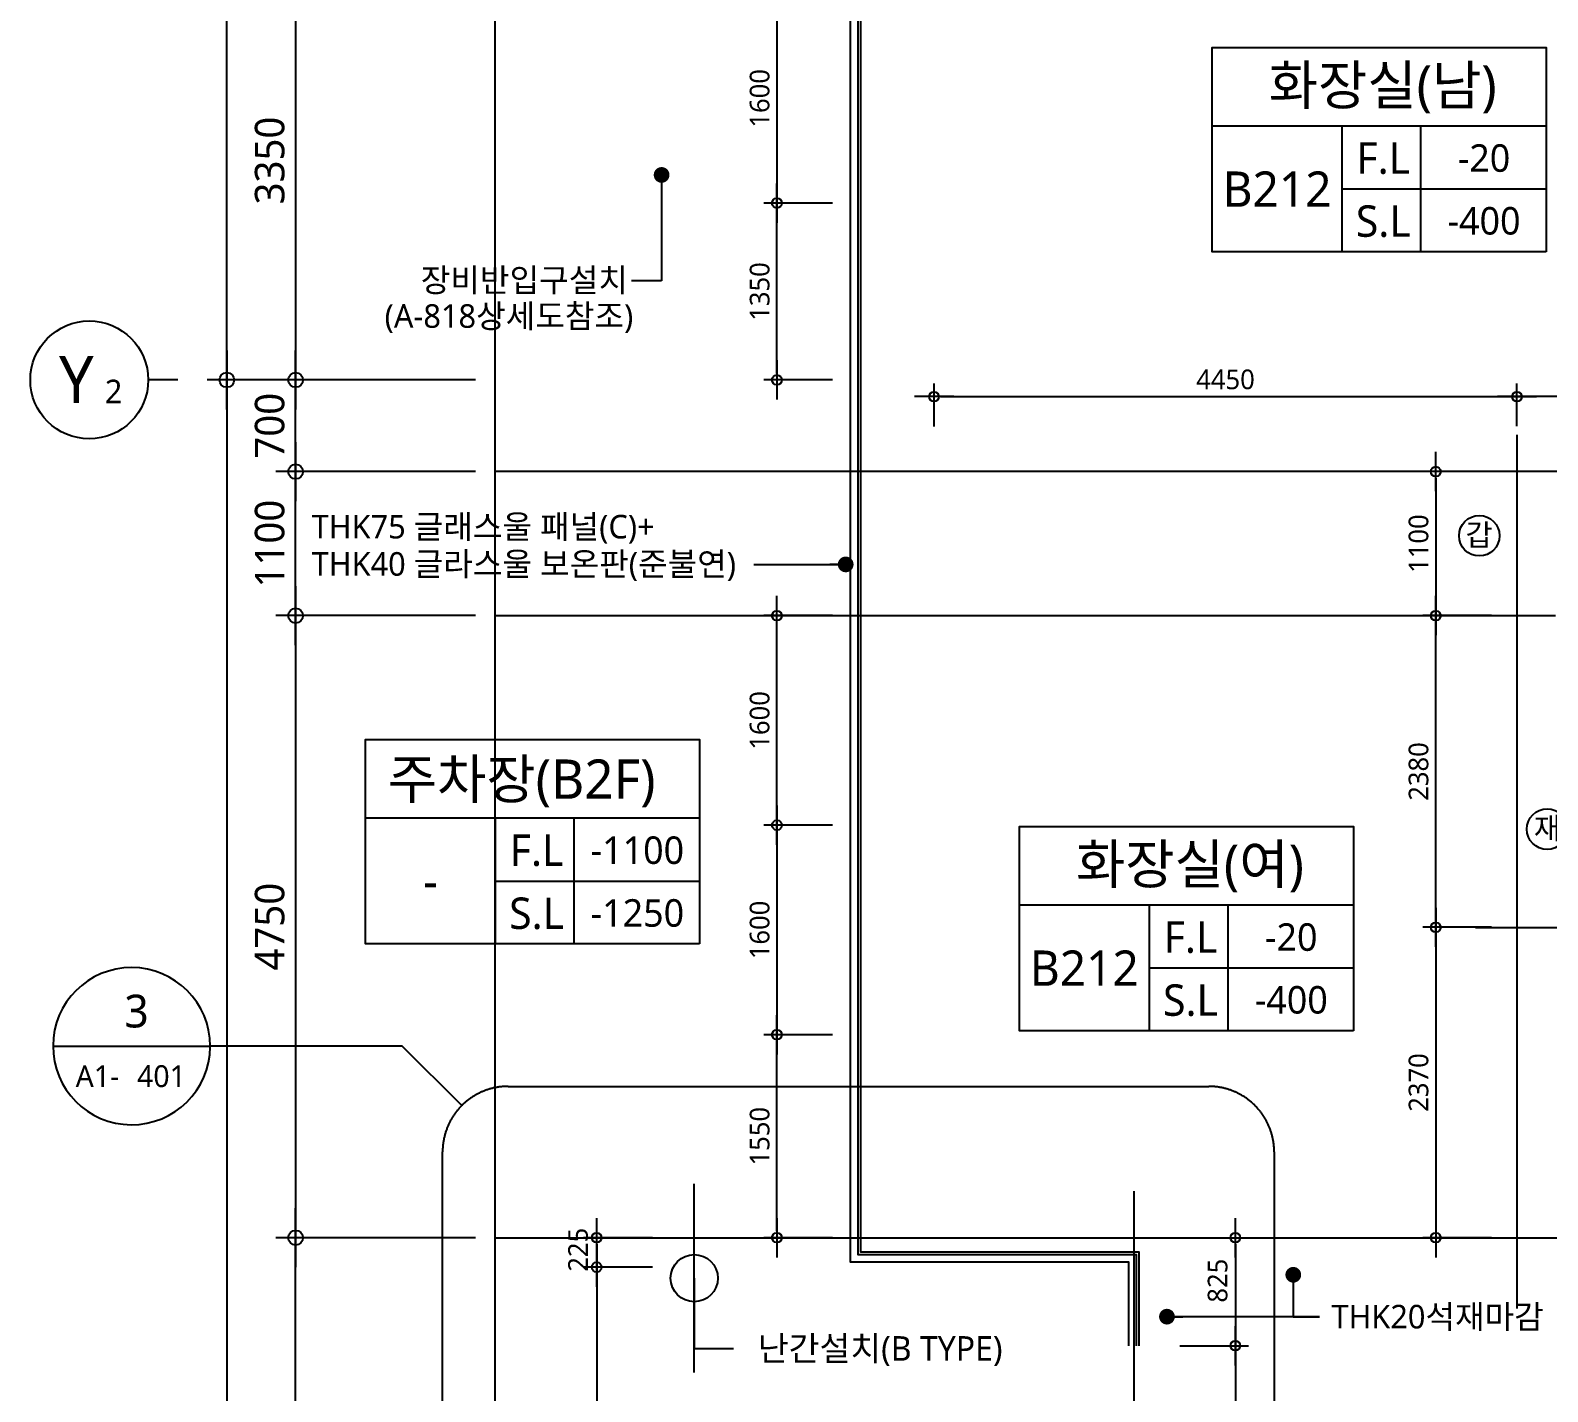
# Model space of a CAD drawing. Header units: millimetres. Extents: x 81033 to 452328, y -17390 to 42241.
# Drawn here: x 108555 to 120138, y 14849 to 25244 of the extents above; entities that cross this region are included whole.
import ezdxf
from ezdxf.enums import TextEntityAlignment as Align

# ---------------------------------------------------------------- set-up
doc = ezdxf.new("R2010")
doc.units = ezdxf.units.MM
doc.header["$LTSCALE"] = 100
doc.header["$MEASUREMENT"] = 0
doc.header["$PDSIZE"] = -10
doc.linetypes.add('CEN', pattern=[62, 60, -1, 0, -1])
doc.linetypes.add('CENTER2', pattern=[1.125, 0.75, -0.125, 0.125, -0.125])
doc.layers.get('0').update_dxf_attribs({"linetype": 'CONTINUOUS'})
doc.layers.get('Defpoints').update_dxf_attribs({"color": 171, "linetype": 'CONTINUOUS'})
for name, color, linetype in [('CEN(ST)', 1, 'CEN'), ('CG-BEAM', 3, 'CONTINUOUS'), ('INS', 251, 'BATTING'), ('NDIM', 7, 'CONTINUOUS'), ('SYM', 7, 'CONTINUOUS'), ('SYM(AXIS)', 7, 'CONTINUOUS'), ('TEXT', 3, 'CONTINUOUS'), ('TEXT(AXIS)', 2, 'CONTINUOUS'), ('TEXT(MIN)', 7, 'CONTINUOUS'), ('TEXT(NOTE小)', 1, 'CONTINUOUS'), ('TEXT(노트)', 7, 'CONTINUOUS'), ('TEXT(실명)', 3, 'CONTINUOUS'), ('TEXT-기입', 6, 'CONTINUOUS'), ('TITLE', 7, 'CONTINUOUS')]:
    doc.layers.add(name, color=color, linetype=linetype)
doc.styles.add('CGS', font='cgse', dxfattribs={"bigfont": 'cgs'})
doc.styles.add('나눔바른고딕', font='NanumBarunGothic.ttf')
doc.linetypes.add('BATTING', pattern='A,0.0001,-0.1,[134,ltypeshp.shx,S=0.1,R=0,X=-0.1,Y=0],-0.2,[134,ltypeshp.shx,S=0.1,R=180,X=0.1,Y=0],-0.1', length=0.4001)
doc.dimstyles.new('NDIM 1200', dxfattribs={"dimscale": 75, "dimtxt": 3, "dimasz": 1, "dimexe": 2, "dimexo": 2, "dimgap": 1, "dimtad": 1, "dimdec": 0, "dimdsep": 46, "dimtxsty": 'CGS', "dimblk": 'DOT0', "dimcen": 1, "dimdle": 8, "dimclrd": 256, "dimclre": 256, "dimclrt": 256, "dimadec": 0, "dimazin": 0, "dimtfac": 1, "dimtdec": 0, "dimtix": 1, "dimtmove": 2, "dimatfit": 3, "dimldrblk": 'DOT0', "dimfxl": 1, "dimtolj": 1, "dimtzin": 0, "dimlwd": -1, "dimlwe": -1, "dimarcsym": 0})

# ---------------------------------------------------------------- blocks, each defined once
blk = doc.blocks.new('A$C2F20087E')
at = {"layer": 'SYM(AXIS)'}
blk.add_line((600, 0), (600, 300), dxfattribs=at)
blk.add_circle((600, 900), 600, dxfattribs=at)
blk = doc.blocks.new('DOT0')
blk.add_line((-3, 0), (3, 0))
at = {"color": 6}
blk.add_circle((0, 0), 0.75, dxfattribs=at)
blk = doc.blocks.new('*D49')
at = {"layer": 'Defpoints', "color": 0, "ltscale": 0.4, "transparency": 16777216}
for p in [(112104, 20775), (110580, 16025), (112104, 16025)]:
    blk.add_point(p, dxfattribs=at)
at = {"layer": 'NDIM', "ltscale": 0.4, "transparency": 16777216}
for p, q in [((111954, 20775), (110430, 20775)), ((110580, 20700), (110580, 16100)), ((111954, 16025), (110430, 16025))]:
    blk.add_line(p, q, dxfattribs=at)
at = {"layer": 'NDIM', "ltscale": 0.4, "transparency": 16777216, "xscale": 75, "yscale": 75, "zscale": 75}
for p, rotation in [((110580, 20775), 90), ((110580, 16025), 270)]:
    blk.add_blockref('DOT0', p, dxfattribs=dict(at, rotation=rotation))
at = {"layer": 'NDIM', "ltscale": 0.4, "transparency": 16777216, "insert": (110383, 18400), "char_height": 225, "attachment_point": 5, "rotation": 90, "style": '나눔바른고딕'}
blk.add_mtext('\\A1;4750', dxfattribs=at)
blk = doc.blocks.new('*D50')
at = {"layer": 'Defpoints', "color": 0, "ltscale": 0.4, "transparency": 16777216}
for p in [(110580, 21875), (112104, 21875), (112104, 20775)]:
    blk.add_point(p, dxfattribs=at)
at = {"layer": 'NDIM', "ltscale": 0.4, "transparency": 16777216}
for p, q in [((111954, 21875), (110430, 21875)), ((110580, 20850), (110580, 21800)), ((111954, 20775), (110430, 20775))]:
    blk.add_line(p, q, dxfattribs=at)
at = {"layer": 'NDIM', "ltscale": 0.4, "transparency": 16777216, "xscale": 75, "yscale": 75, "zscale": 75}
for p, rotation in [((110580, 21875), 90), ((110580, 20775), 270)]:
    blk.add_blockref('DOT0', p, dxfattribs=dict(at, rotation=rotation))
at = {"layer": 'NDIM', "ltscale": 0.4, "transparency": 16777216, "insert": (110383, 21325), "char_height": 225, "attachment_point": 5, "rotation": 90, "style": '나눔바른고딕'}
blk.add_mtext('\\A1;1100', dxfattribs=at)
blk = doc.blocks.new('*D51')
at = {"layer": 'Defpoints', "color": 0, "ltscale": 0.4, "transparency": 16777216}
for p in [(110580, 22575), (112104, 22575), (112104, 21875)]:
    blk.add_point(p, dxfattribs=at)
at = {"layer": 'NDIM', "ltscale": 0.4, "transparency": 16777216}
for p, q in [((111954, 22575), (110430, 22575)), ((110580, 21950), (110580, 22500)), ((111954, 21875), (110430, 21875))]:
    blk.add_line(p, q, dxfattribs=at)
at = {"layer": 'NDIM', "ltscale": 0.4, "transparency": 16777216, "xscale": 75, "yscale": 75, "zscale": 75}
for p, rotation in [((110580, 22575), 90), ((110580, 21875), 270)]:
    blk.add_blockref('DOT0', p, dxfattribs=dict(at, rotation=rotation))
at = {"layer": 'NDIM', "ltscale": 0.4, "transparency": 16777216, "insert": (110383, 22225), "char_height": 225, "attachment_point": 5, "rotation": 90, "style": '나눔바른고딕'}
blk.add_mtext('\\A1;700', dxfattribs=at)
blk = doc.blocks.new('*D52')
at = {"layer": 'Defpoints', "color": 0, "ltscale": 0.4, "transparency": 16777216}
for p in [(110055, 33575), (112104, 33575), (112104, 22575)]:
    blk.add_point(p, dxfattribs=at)
at = {"layer": 'NDIM', "ltscale": 0.4, "transparency": 16777216}
for p, q in [((111954, 33575), (109905, 33575)), ((110055, 22650), (110055, 33500)), ((111954, 22575), (109905, 22575))]:
    blk.add_line(p, q, dxfattribs=at)
at = {"layer": 'NDIM', "ltscale": 0.4, "transparency": 16777216, "xscale": 75, "yscale": 75, "zscale": 75}
for p, rotation in [((110055, 33575), 90), ((110055, 22575), 270)]:
    blk.add_blockref('DOT0', p, dxfattribs=dict(at, rotation=rotation))
at = {"layer": 'NDIM', "ltscale": 0.4, "transparency": 16777216, "insert": (109858, 28075), "char_height": 225, "attachment_point": 5, "rotation": 90, "style": '나눔바른고딕'}
blk.add_mtext('\\A1;11000', dxfattribs=at)
blk = doc.blocks.new('*D66')
at = {"layer": 'Defpoints', "color": 0, "ltscale": 0.4, "transparency": 16777216}
for p in [(112104, 22575), (110055, 6075), (112104, 6075)]:
    blk.add_point(p, dxfattribs=at)
at = {"layer": 'NDIM', "ltscale": 0.4, "transparency": 16777216}
for p, q in [((111954, 22575), (109905, 22575)), ((110055, 22500), (110055, 6150)), ((111954, 6075), (109905, 6075))]:
    blk.add_line(p, q, dxfattribs=at)
at = {"layer": 'NDIM', "ltscale": 0.4, "transparency": 16777216, "xscale": 75, "yscale": 75, "zscale": 75}
for p, rotation in [((110055, 22575), 90), ((110055, 6075), 270)]:
    blk.add_blockref('DOT0', p, dxfattribs=dict(at, rotation=rotation))
at = {"layer": 'NDIM', "ltscale": 0.4, "transparency": 16777216, "insert": (109858, 14325), "char_height": 225, "attachment_point": 5, "rotation": 90, "style": '나눔바른고딕'}
blk.add_mtext('\\A1;16500', dxfattribs=at)
blk = doc.blocks.new('*D68')
at = {"layer": 'Defpoints', "color": 0, "ltscale": 0.4, "transparency": 16777216}
for p in [(110580, 16025), (112104, 16025), (112104, 12475)]:
    blk.add_point(p, dxfattribs=at)
at = {"layer": 'NDIM', "ltscale": 0.4, "transparency": 16777216}
for p, q in [((111954, 16025), (110430, 16025)), ((110580, 12550), (110580, 15950)), ((111954, 12475), (110430, 12475))]:
    blk.add_line(p, q, dxfattribs=at)
at = {"layer": 'NDIM', "ltscale": 0.4, "transparency": 16777216, "xscale": 75, "yscale": 75, "zscale": 75}
for p, rotation in [((110580, 16025), 90), ((110580, 12475), 270)]:
    blk.add_blockref('DOT0', p, dxfattribs=dict(at, rotation=rotation))
at = {"layer": 'NDIM', "ltscale": 0.4, "transparency": 16777216, "insert": (110383, 14250), "char_height": 225, "attachment_point": 5, "rotation": 90, "style": '나눔바른고딕'}
blk.add_mtext('\\A1;3550', dxfattribs=at)
blk = doc.blocks.new('*D78')
at = {"layer": 'Defpoints', "color": 0, "ltscale": 0.4, "transparency": 16777216}
for p in [(112104, 25925), (110580, 22575), (112104, 22575)]:
    blk.add_point(p, dxfattribs=at)
at = {"layer": 'NDIM', "ltscale": 0.4, "transparency": 16777216}
for p, q in [((111954, 25925), (110430, 25925)), ((110580, 25850), (110580, 22650)), ((111954, 22575), (110430, 22575))]:
    blk.add_line(p, q, dxfattribs=at)
at = {"layer": 'NDIM', "ltscale": 0.4, "transparency": 16777216, "xscale": 75, "yscale": 75, "zscale": 75}
for p, rotation in [((110580, 25925), 90), ((110580, 22575), 270)]:
    blk.add_blockref('DOT0', p, dxfattribs=dict(at, rotation=rotation))
at = {"layer": 'NDIM', "ltscale": 0.4, "transparency": 16777216, "insert": (110383, 24250), "char_height": 225, "attachment_point": 5, "rotation": 90, "style": '나눔바른고딕'}
blk.add_mtext('\\A1;3350', dxfattribs=at)
blk = doc.blocks.new('A$C51E23882')
at = {"layer": 'TITLE'}
blk.add_lwpolyline([(8500, 0), (0, 0), (0, 5200), (8500, 5200)], close=True, dxfattribs=at)
for points in [[(8500, 3200), (0, 3200)], [(3300, 3200), (3300, 0)], [(5300, 3200), (5300, 0)], [(3300, 1600), (8500, 1600)]]:
    blk.add_lwpolyline(points, dxfattribs=at)
at = {"layer": 'TITLE', "style": '나눔바른고딕'}
for s, p in [('F.L', (4352, 2378)), ('S.L', (4352, 778))]:
    blk.add_text(s, height=800, dxfattribs=at).set_placement(p, align=Align.MIDDLE)
blk = doc.blocks.new('*D262')
at = {"layer": 'Defpoints', "color": 0, "ltscale": 0.4, "transparency": 16777216}
for p in [(117229, 15200), (117229, 13400), (117754, 13400)]:
    blk.add_point(p, dxfattribs=at)
at = {"layer": 'NDIM', "ltscale": 0.4, "transparency": 16777216}
for p, q in [((117329, 15200), (117854, 15200)), ((117754, 15150), (117754, 13450)), ((117329, 13400), (117854, 13400))]:
    blk.add_line(p, q, dxfattribs=at)
at = {"layer": 'NDIM', "ltscale": 0.4, "transparency": 16777216, "xscale": 50, "yscale": 50, "zscale": 50}
for p, rotation in [((117754, 15200), 90), ((117754, 13400), 270)]:
    blk.add_blockref('DOT0', p, dxfattribs=dict(at, rotation=rotation))
at = {"layer": 'NDIM', "ltscale": 0.4, "transparency": 16777216, "insert": (117623, 14300), "char_height": 150, "attachment_point": 5, "rotation": 90, "style": '나눔바른고딕'}
blk.add_mtext('\\A1;1800', dxfattribs=at)
blk = doc.blocks.new('*D264')
at = {"layer": 'Defpoints', "color": 0, "ltscale": 0.4, "transparency": 16777216}
for p in [(117229, 16025), (117229, 15200), (117754, 15200)]:
    blk.add_point(p, dxfattribs=at)
at = {"layer": 'NDIM', "ltscale": 0.4, "transparency": 16777216}
for p, q in [((117329, 16025), (117854, 16025)), ((117754, 15975), (117754, 15250)), ((117329, 15200), (117854, 15200))]:
    blk.add_line(p, q, dxfattribs=at)
at = {"layer": 'NDIM', "ltscale": 0.4, "transparency": 16777216, "xscale": 50, "yscale": 50, "zscale": 50}
for p, rotation in [((117754, 16025), 90), ((117754, 15200), 270)]:
    blk.add_blockref('DOT0', p, dxfattribs=dict(at, rotation=rotation))
at = {"layer": 'NDIM', "ltscale": 0.4, "transparency": 16777216, "insert": (117619, 15697), "char_height": 150, "attachment_point": 5, "rotation": 90, "style": '나눔바른고딕'}
blk.add_mtext('\\A1;825', dxfattribs=at)
blk = doc.blocks.new('*D268')
at = {"layer": 'Defpoints', "color": 0, "ltscale": 0.4, "transparency": 16777216}
for p in [(113404, 15800), (112879, 12800), (113404, 12800)]:
    blk.add_point(p, dxfattribs=at)
at = {"layer": 'NDIM', "ltscale": 0.4, "transparency": 16777216}
for p, q in [((113304, 15800), (112779, 15800)), ((112879, 15750), (112879, 12850)), ((113304, 12800), (112779, 12800))]:
    blk.add_line(p, q, dxfattribs=at)
at = {"layer": 'NDIM', "ltscale": 0.4, "transparency": 16777216, "xscale": 50, "yscale": 50, "zscale": 50}
for p, rotation in [((112879, 15800), 90), ((112879, 12800), 270)]:
    blk.add_blockref('DOT0', p, dxfattribs=dict(at, rotation=rotation))
at = {"layer": 'NDIM', "ltscale": 0.4, "transparency": 16777216, "insert": (112748, 14300), "char_height": 150, "attachment_point": 5, "rotation": 90, "style": '나눔바른고딕'}
blk.add_mtext('\\A1;3000', dxfattribs=at)
blk = doc.blocks.new('*D270')
at = {"layer": 'Defpoints', "color": 0, "ltscale": 0.4, "transparency": 16777216}
for p in [(113404, 16025), (112879, 15800), (113404, 15800)]:
    blk.add_point(p, dxfattribs=at)
at = {"layer": 'NDIM', "ltscale": 0.4, "transparency": 16777216}
for p, q in [((113304, 16025), (112779, 16025)), ((112879, 15975), (112879, 15850)), ((113304, 15800), (112779, 15800))]:
    blk.add_line(p, q, dxfattribs=at)
at = {"layer": 'NDIM', "ltscale": 0.4, "transparency": 16777216, "xscale": 50, "yscale": 50, "zscale": 50}
for p, rotation in [((112879, 16025), 90), ((112879, 15800), 270)]:
    blk.add_blockref('DOT0', p, dxfattribs=dict(at, rotation=rotation))
at = {"layer": 'NDIM', "ltscale": 0.4, "transparency": 16777216, "insert": (112737, 15933), "char_height": 150, "attachment_point": 5, "rotation": 90, "style": '나눔바른고딕'}
blk.add_mtext('\\A1;225', dxfattribs=at)
blk = doc.blocks.new('*D271')
at = {"layer": 'Defpoints', "color": 0, "ltscale": 0.4, "transparency": 16777216}
for p in [(119809, 18395), (119284, 16025), (119809, 16025)]:
    blk.add_point(p, dxfattribs=at)
at = {"layer": 'NDIM', "ltscale": 0.4, "transparency": 16777216}
for p, q in [((119709, 18395), (119184, 18395)), ((119284, 18345), (119284, 16075)), ((119709, 16025), (119184, 16025))]:
    blk.add_line(p, q, dxfattribs=at)
at = {"layer": 'NDIM', "ltscale": 0.4, "transparency": 16777216, "xscale": 50, "yscale": 50, "zscale": 50}
for p, rotation in [((119284, 18395), 90), ((119284, 16025), 270)]:
    blk.add_blockref('DOT0', p, dxfattribs=dict(at, rotation=rotation))
at = {"layer": 'NDIM', "ltscale": 0.4, "transparency": 16777216, "insert": (119153, 17210), "char_height": 150, "attachment_point": 5, "rotation": 90, "style": '나눔바른고딕'}
blk.add_mtext('\\A1;2370', dxfattribs=at)
blk = doc.blocks.new('*D272')
at = {"layer": 'Defpoints', "color": 0, "ltscale": 0.4, "transparency": 16777216}
for p in [(119284, 20775), (119809, 20775), (119809, 18395)]:
    blk.add_point(p, dxfattribs=at)
at = {"layer": 'NDIM', "ltscale": 0.4, "transparency": 16777216}
for p, q in [((119709, 20775), (119184, 20775)), ((119284, 18445), (119284, 20725)), ((119709, 18395), (119184, 18395))]:
    blk.add_line(p, q, dxfattribs=at)
at = {"layer": 'NDIM', "ltscale": 0.4, "transparency": 16777216, "xscale": 50, "yscale": 50, "zscale": 50}
for p, rotation in [((119284, 20775), 90), ((119284, 18395), 270)]:
    blk.add_blockref('DOT0', p, dxfattribs=dict(at, rotation=rotation))
at = {"layer": 'NDIM', "ltscale": 0.4, "transparency": 16777216, "insert": (119153, 19585), "char_height": 150, "attachment_point": 5, "rotation": 90, "style": '나눔바른고딕'}
blk.add_mtext('\\A1;2380', dxfattribs=at)
blk = doc.blocks.new('*D273')
at = {"layer": 'Defpoints', "color": 0, "ltscale": 0.4, "transparency": 16777216}
for p in [(119809, 21875), (119284, 20775), (119809, 20775)]:
    blk.add_point(p, dxfattribs=at)
at = {"layer": 'NDIM', "ltscale": 0.4, "transparency": 16777216}
for p, q in [((119709, 21875), (119184, 21875)), ((119284, 21825), (119284, 20825)), ((119709, 20775), (119184, 20775))]:
    blk.add_line(p, q, dxfattribs=at)
at = {"layer": 'NDIM', "ltscale": 0.4, "transparency": 16777216, "xscale": 50, "yscale": 50, "zscale": 50}
for p, rotation in [((119284, 21875), 90), ((119284, 20775), 270)]:
    blk.add_blockref('DOT0', p, dxfattribs=dict(at, rotation=rotation))
at = {"layer": 'NDIM', "ltscale": 0.4, "transparency": 16777216, "insert": (119153, 21325), "char_height": 150, "attachment_point": 5, "rotation": 90, "style": '나눔바른고딕'}
blk.add_mtext('\\A1;1100', dxfattribs=at)
blk = doc.blocks.new('*D274')
at = {"layer": 'Defpoints', "color": 0, "ltscale": 0.4, "transparency": 16777216}
for p in [(119904, 22447), (119904, 22121), (123004, 22119)]:
    blk.add_point(p, dxfattribs=at)
at = {"layer": 'NDIM', "ltscale": 0.4, "transparency": 16777216}
for p, q in [((119904, 22221), (119904, 22547)), ((123004, 22219), (123004, 22547)), ((122954, 22447), (119954, 22447))]:
    blk.add_line(p, q, dxfattribs=at)
at = {"layer": 'NDIM', "ltscale": 0.4, "transparency": 16777216, "xscale": 50, "yscale": 50, "zscale": 50, "rotation": 180}
blk.add_blockref('DOT0', (119904, 22447), dxfattribs=at)
at = {"layer": 'NDIM', "ltscale": 0.4, "transparency": 16777216, "xscale": 50, "yscale": 50, "zscale": 50}
blk.add_blockref('DOT0', (123004, 22447), dxfattribs=at)
at = {"layer": 'NDIM', "ltscale": 0.4, "transparency": 16777216, "insert": (121454, 22578), "char_height": 150, "attachment_point": 5, "style": '나눔바른고딕'}
blk.add_mtext('\\A1;3100', dxfattribs=at)
blk = doc.blocks.new('*D275')
at = {"layer": 'Defpoints', "color": 0, "ltscale": 0.4, "transparency": 16777216}
for p in [(119904, 22447), (115454, 22118), (119904, 22121)]:
    blk.add_point(p, dxfattribs=at)
at = {"layer": 'NDIM', "ltscale": 0.4, "transparency": 16777216}
for p, q in [((115454, 22218), (115454, 22547)), ((119904, 22221), (119904, 22547)), ((115504, 22447), (119854, 22447))]:
    blk.add_line(p, q, dxfattribs=at)
at = {"layer": 'NDIM', "ltscale": 0.4, "transparency": 16777216, "xscale": 50, "yscale": 50, "zscale": 50, "rotation": 180}
blk.add_blockref('DOT0', (115454, 22447), dxfattribs=at)
at = {"layer": 'NDIM', "ltscale": 0.4, "transparency": 16777216, "xscale": 50, "yscale": 50, "zscale": 50}
blk.add_blockref('DOT0', (119904, 22447), dxfattribs=at)
at = {"layer": 'NDIM', "ltscale": 0.4, "transparency": 16777216, "insert": (117679, 22578), "char_height": 150, "attachment_point": 5, "style": '나눔바른고딕'}
blk.add_mtext('\\A1;4450', dxfattribs=at)
blk = doc.blocks.new('*D290')
at = {"layer": 'Defpoints', "color": 0, "ltscale": 0.4, "transparency": 16777216}
for p in [(114779, 25525), (114254, 23925), (114779, 23925)]:
    blk.add_point(p, dxfattribs=at)
at = {"layer": 'NDIM', "ltscale": 0.4, "transparency": 16777216}
for p, q in [((114679, 25525), (114154, 25525)), ((114254, 25475), (114254, 23975)), ((114679, 23925), (114154, 23925))]:
    blk.add_line(p, q, dxfattribs=at)
at = {"layer": 'NDIM', "ltscale": 0.4, "transparency": 16777216, "xscale": 50, "yscale": 50, "zscale": 50}
for p, rotation in [((114254, 25525), 90), ((114254, 23925), 270)]:
    blk.add_blockref('DOT0', p, dxfattribs=dict(at, rotation=rotation))
at = {"layer": 'NDIM', "ltscale": 0.4, "transparency": 16777216, "insert": (114123, 24725), "char_height": 150, "attachment_point": 5, "rotation": 90, "style": '나눔바른고딕'}
blk.add_mtext('\\A1;1600', dxfattribs=at)
blk = doc.blocks.new('*D291')
at = {"layer": 'Defpoints', "color": 0, "ltscale": 0.4, "transparency": 16777216}
for p in [(114254, 23925), (114779, 23925), (114779, 22575)]:
    blk.add_point(p, dxfattribs=at)
at = {"layer": 'NDIM', "ltscale": 0.4, "transparency": 16777216}
for p, q in [((114679, 23925), (114154, 23925)), ((114254, 22625), (114254, 23875)), ((114679, 22575), (114154, 22575))]:
    blk.add_line(p, q, dxfattribs=at)
at = {"layer": 'NDIM', "ltscale": 0.4, "transparency": 16777216, "xscale": 50, "yscale": 50, "zscale": 50}
for p, rotation in [((114254, 23925), 90), ((114254, 22575), 270)]:
    blk.add_blockref('DOT0', p, dxfattribs=dict(at, rotation=rotation))
at = {"layer": 'NDIM', "ltscale": 0.4, "transparency": 16777216, "insert": (114123, 23250), "char_height": 150, "attachment_point": 5, "rotation": 90, "style": '나눔바른고딕'}
blk.add_mtext('\\A1;1350', dxfattribs=at)
blk = doc.blocks.new('*D294')
at = {"layer": 'Defpoints', "color": 0, "ltscale": 0.4, "transparency": 16777216}
for p in [(114254, 20775), (114779, 20775), (114779, 19175)]:
    blk.add_point(p, dxfattribs=at)
at = {"layer": 'NDIM', "ltscale": 0.4, "transparency": 16777216}
for p, q in [((114679, 20775), (114154, 20775)), ((114254, 19225), (114254, 20725)), ((114679, 19175), (114154, 19175))]:
    blk.add_line(p, q, dxfattribs=at)
at = {"layer": 'NDIM', "ltscale": 0.4, "transparency": 16777216, "xscale": 50, "yscale": 50, "zscale": 50}
for p, rotation in [((114254, 20775), 90), ((114254, 19175), 270)]:
    blk.add_blockref('DOT0', p, dxfattribs=dict(at, rotation=rotation))
at = {"layer": 'NDIM', "ltscale": 0.4, "transparency": 16777216, "insert": (114123, 19975), "char_height": 150, "attachment_point": 5, "rotation": 90, "style": '나눔바른고딕'}
blk.add_mtext('\\A1;1600', dxfattribs=at)
blk = doc.blocks.new('*D292')
at = {"layer": 'Defpoints', "color": 0, "ltscale": 0.4, "transparency": 16777216}
for p in [(114779, 19175), (114254, 17575), (114779, 17575)]:
    blk.add_point(p, dxfattribs=at)
at = {"layer": 'NDIM', "ltscale": 0.4, "transparency": 16777216}
for p, q in [((114679, 19175), (114154, 19175)), ((114254, 19125), (114254, 17625)), ((114679, 17575), (114154, 17575))]:
    blk.add_line(p, q, dxfattribs=at)
at = {"layer": 'NDIM', "ltscale": 0.4, "transparency": 16777216, "xscale": 50, "yscale": 50, "zscale": 50}
for p, rotation in [((114254, 19175), 90), ((114254, 17575), 270)]:
    blk.add_blockref('DOT0', p, dxfattribs=dict(at, rotation=rotation))
at = {"layer": 'NDIM', "ltscale": 0.4, "transparency": 16777216, "insert": (114123, 18375), "char_height": 150, "attachment_point": 5, "rotation": 90, "style": '나눔바른고딕'}
blk.add_mtext('\\A1;1600', dxfattribs=at)
blk = doc.blocks.new('*D293')
at = {"layer": 'Defpoints', "color": 0, "ltscale": 0.4, "transparency": 16777216}
for p in [(114254, 17575), (114779, 17575), (114779, 16025)]:
    blk.add_point(p, dxfattribs=at)
at = {"layer": 'NDIM', "ltscale": 0.4, "transparency": 16777216}
for p, q in [((114679, 17575), (114154, 17575)), ((114254, 16075), (114254, 17525)), ((114679, 16025), (114154, 16025))]:
    blk.add_line(p, q, dxfattribs=at)
at = {"layer": 'NDIM', "ltscale": 0.4, "transparency": 16777216, "xscale": 50, "yscale": 50, "zscale": 50}
for p, rotation in [((114254, 17575), 90), ((114254, 16025), 270)]:
    blk.add_blockref('DOT0', p, dxfattribs=dict(at, rotation=rotation))
at = {"layer": 'NDIM', "ltscale": 0.4, "transparency": 16777216, "insert": (114123, 16800), "char_height": 150, "attachment_point": 5, "rotation": 90, "style": '나눔바른고딕'}
blk.add_mtext('\\A1;1550', dxfattribs=at)
blk = doc.blocks.new('_Dot')
at = {"color": 0, "linetype": 'ByBlock', "lineweight": -2}
blk.add_line((-0.5, 0), (-1, 0), dxfattribs=at)
at = {"color": 0, "linetype": 'ByBlock', "const_width": 0.5}
blk.add_lwpolyline([(-0.25, 0, 1), (0.25, 0, 1)], format="xyb", close=True, dxfattribs=at)
blk = doc.blocks.new('갑종방화문표기')
at = {"layer": 'TEXT(NOTE小)'}
blk.add_circle((0, 0), 150, dxfattribs=at)
at = {"layer": 'TEXT(NOTE小)', "style": '나눔바른고딕'}
blk.add_text('갑', height=160, dxfattribs=at).set_placement((-2, 7), align=Align.MIDDLE_CENTER)
blk = doc.blocks.new('재료분리대표기')
at = {"layer": 'TEXT(NOTE小)'}
blk.add_circle((0, 0), 155, dxfattribs=at)
at = {"layer": 'TEXT(NOTE小)', "style": '나눔바른고딕'}
blk.add_text('재', height=165, dxfattribs=at).set_placement((1, 7), align=Align.MIDDLE_CENTER)

msp = doc.modelspace()

# ---------------------------------------------------------------- linework, layer by layer
at = {"ltscale": 10000}
for p, q in [((114079.4, 21166.2), (114779.4, 21166.2)), ((118396.3, 15422.1), (117231.9, 15422.1))]:
    msp.add_line(p, q, dxfattribs=at)
msp.add_lwpolyline([(111848.3, 17034), (111394.4, 17487.9), (109928.1, 17487.9)], dxfattribs=at)
at = {"layer": 'CEN(ST)', "ltscale": 10000}
for p, q in [((119904.4, 15483.7), (119904.4, 22156.4)), ((123253.3, 21874.8), (112104.4, 21874.8)), ((112104.4, 20774.8), (120199.2, 20774.8)), ((119588, 18394.8), (123265.5, 18394.8)), ((116979.4, 16379.4), (116979.4, 11986.8)), ((112104.4, 16024.8), (123435.1, 16024.8))]:
    msp.add_line(p, q, dxfattribs=at)
at = {"layer": 'CG-BEAM', "linetype": 'CENTER2', "ltscale": 10000}
msp.add_lwpolyline([(111701.9, 16680.5, -0.4142136), (112201.9, 17180.5), (117550.6, 17180.5, -0.4142136), (118050.6, 16680.5), (118050.6, 12038.4, -0.4142136), (117550.6, 11538.4), (112201.9, 11538.4, -0.4142136), (111701.9, 12038.4)], format="xyb", close=True, dxfattribs=at)
at = {"layer": 'Defpoints', "ltscale": 10000}
msp.add_lwpolyline([(112104.4, 35624.8), (131704.4, 35624.8), (131704.4, 4574.8), (112104.4, 4574.8)], close=True, dxfattribs=at)
at = {"layer": 'INS', "ltscale": 0.9}
msp.add_lwpolyline([(116941.9, 15199.8), (116941.9, 15837.3), (114816.9, 15837.3), (114816.9, 32749.8)], dxfattribs=at)
at = {"layer": 'INS', "ltscale": 0.5}
msp.add_lwpolyline([(116999.4, 15199.8), (116999.4, 15894.8), (114874.4, 15894.8), (114874.4, 32749.8)], dxfattribs=at)
at = {"layer": 'INS', "linetype": 'Continuous', "ltscale": 1.2}
msp.add_lwpolyline([(117019.4, 15199.8), (117019.4, 15914.8), (114894.4, 15914.8), (114894.4, 32749.8)], dxfattribs=at)
at = {"layer": 'NDIM', "ltscale": 0.4}
msp.add_line((111954.4, 22574.8), (109905.1, 22574.8), dxfattribs=at)
at = {"layer": 'SYM'}
msp.add_line((108728.1, 17487.9), (109928.1, 17487.9), dxfattribs=at)
msp.add_arc((109328.1, 17487.9), 600, 0, 359.56429, dxfattribs=at)

# ---------------------------------------------------------------- block references
for name, p, xscale, yscale, zscale in [('A$C51E23882', (117577.7, 23553.6), 0.3, 0.3, 0.3), ('갑종방화문표기', (119616.2, 21385.3), 1.030731055544951, 1.030731055544951, 1.030731055544951), ('A$C51E23882', (111114.4, 18268.6), 0.3, 0.3, 0.3), ('A$C51E23882', (116106.2, 17605.2), 0.3, 0.3, 0.3)]:
    msp.add_blockref(name, p, dxfattribs=dict(xscale=xscale, yscale=yscale, zscale=zscale))
at = {"xscale": 0.75, "yscale": 0.75, "zscale": 0.75, "rotation": 89.99999999999932}
msp.add_blockref('A$C2F20087E', (109680.1, 22124.8), dxfattribs=at)
at = {"layer": 'NDIM', "ltscale": 10000, "yscale": 120, "zscale": 120}
for p, xscale in [((114779.4, 21166.2), 120), ((117231.9, 15422.1), -120)]:
    msp.add_blockref('_Dot', p, dxfattribs=dict(at, xscale=xscale))
at = {"layer": 'TEXT(NOTE小)'}
msp.add_blockref('재료분리대표기', (120134, 19144.8), dxfattribs=at)

# ---------------------------------------------------------------- texts
at = {"layer": 'TEXT', "style": '나눔바른고딕'}
msp.add_text('3', height=250, dxfattribs=at).set_placement((109272.6, 17630.6))
for s, p in [('A1-', (108901, 17175.1)), ('401', (109369.9, 17175.3))]:
    msp.add_text(s, height=166.67, rotation=360, dxfattribs=at).set_placement(p)
at = {"layer": 'TEXT(AXIS)', "style": '나눔바른고딕'}
for s, height, p in [('Y', 360, (108906.4, 22577.8)), ('2', 180, (109190.8, 22487.8))]:
    msp.add_text(s, height=height, dxfattribs=at).set_placement(p, align=Align.MIDDLE)
at = {"layer": 'TEXT(MIN)', "style": '나눔바른고딕'}
for s, p in [('장비반입구설치', (113117, 23337.1)), ('(A-818상세도참조)', (113157.6, 23062.6)), ('THK20석재마감', (120108.6, 15422.1))]:
    msp.add_text(s, height=180, dxfattribs=at).set_placement(p, align=Align.MIDDLE_RIGHT)
for s, p in [('THK75 글래스울 패널(C)+', (110703.2, 21454.4)), ('THK40 글라스울 보온판(준불연)', (110703.2, 21169.7))]:
    msp.add_text(s, height=180, dxfattribs=at).set_placement(p, align=Align.MIDDLE_LEFT)
at = {"layer": 'TEXT(노트)', "style": '나눔바른고딕'}
msp.add_text('난간설치(B TYPE)', height=187.5, dxfattribs=at).set_placement((115976.6, 15179.5), align=Align.MIDDLE_RIGHT)
at = {"layer": 'TEXT(실명)', "style": '나눔바른고딕'}
for s, p in [('화장실(남)', (118879, 24811.8)), ('주차장(B2F)', (112305.6, 19512.9)), ('화장실(여)', (117407.5, 18863.4))]:
    msp.add_text(s, height=300, dxfattribs=at).set_placement(p, align=Align.MIDDLE)
at = {"layer": 'TEXT-기입', "style": '나눔바른고딕'}
for s, height, p in [('-20', 210, (119652.3, 24269.1)), ('B212', 270, (118072.7, 24033.6)), ('-400', 210, (119652.5, 23789.9)), ('-1100', 210, (113189, 18984.1)), ('-', 270, (111609.4, 18748.6)), ('-1250', 210, (113189.2, 18505)), ('-20', 210, (118180.8, 18320.7)), ('B212', 270, (116601.2, 18085.2)), ('-400', 210, (118181.1, 17841.6))]:
    msp.add_text(s, height=height, dxfattribs=at).set_placement(p, align=Align.MIDDLE)

# ---------------------------------------------------------------- dimensions: what is measured, and where the dimension line sits
at = {"layer": 'NDIM', "ltscale": 0.4}
for base, p1, p2, angle, override, picture, middle in [((110055.1, 33574.8), (112104.4, 22574.8), (112104.4, 33574.8), 90, {"dimtxsty": '나눔바른고딕'}, '*D52', (109857.9, 28074.8)), ((110580.1, 22574.8), (112104.4, 25924.8), (112104.4, 22574.8), 270, {"dimtxsty": '나눔바른고딕'}, '*D78', (110382.8, 24249.8)), ((114254.4, 23924.8), (114779.4, 25524.8), (114779.4, 23924.8), 90, {"dimscale": 50, "dimtxsty": '나눔바른고딕'}, '*D290', (114122.9, 24724.8)), ((114254.4, 23924.8), (114779.4, 22574.8), (114779.4, 23924.8), 270, {"dimscale": 50, "dimtxsty": '나눔바른고딕'}, '*D291', (114122.9, 23249.8)), ((110055.1, 6074.8), (112104.4, 22574.8), (112104.4, 6074.8), 270, {"dimtxsty": '나눔바른고딕'}, '*D66', (109857.8, 14324.8)), ((110580.1, 22574.8), (112104.4, 21874.8), (112104.4, 22574.8), 90, {"dimtxsty": '나눔바른고딕'}, '*D51', (110382.9, 22224.8)), ((119904.4, 22446.6), (123004.4, 22118.9), (119904.4, 22121.5), 180, {"dimscale": 50, "dimtxsty": '나눔바른고딕'}, '*D274', (121454.4, 22578.2)), ((110580.1, 21874.8), (112104.4, 20774.8), (112104.4, 21874.8), 90, {"dimtxsty": '나눔바른고딕'}, '*D50', (110382.9, 21324.8)), ((119284.4, 20774.8), (119809.4, 21874.8), (119809.4, 20774.8), 90, {"dimscale": 50, "dimtxsty": '나눔바른고딕'}, '*D273', (119153, 21324.8)), ((110580.1, 16024.8), (112104.4, 20774.8), (112104.4, 16024.8), 270, {"dimtxsty": '나눔바른고딕'}, '*D49', (110382.9, 18399.8)), ((114254.4, 20774.8), (114779.4, 19174.8), (114779.4, 20774.8), 270, {"dimscale": 50, "dimtxsty": '나눔바른고딕'}, '*D294', (114122.9, 19974.8)), ((119284.4, 20774.8), (119809.4, 18394.8), (119809.4, 20774.8), 270, {"dimscale": 50, "dimtxsty": '나눔바른고딕'}, '*D272', (119152.9, 19584.8)), ((114254.4, 17574.8), (114779.4, 19174.8), (114779.4, 17574.8), 90, {"dimscale": 50, "dimtxsty": '나눔바른고딕'}, '*D292', (114122.9, 18374.8)), ((119284.4, 16024.8), (119809.4, 18394.8), (119809.4, 16024.8), 90, {"dimscale": 50, "dimtxsty": '나눔바른고딕'}, '*D271', (119152.9, 17209.8)), ((114254.4, 17574.8), (114779.4, 16024.8), (114779.4, 17574.8), 270, {"dimscale": 50, "dimtxsty": '나눔바른고딕'}, '*D293', (114123, 16799.8)), ((110580.1, 16024.8), (112104.4, 12474.8), (112104.4, 16024.8), 90, {"dimtxsty": '나눔바른고딕'}, '*D68', (110382.8, 14249.8)), ((112879.4, 12799.8), (113404.4, 15799.8), (113404.4, 12799.8), 270, {"dimscale": 50, "dimtxsty": '나눔바른고딕'}, '*D268', (112747.9, 14299.8)), ((117754.4, 13399.8), (117229.4, 15199.8), (117229.4, 13399.8), 270, {"dimscale": 50, "dimtxsty": '나눔바른고딕'}, '*D262', (117623, 14299.8))]:
    dim = msp.add_linear_dim(base=base, p1=p1, p2=p2, angle=angle, dimstyle='NDIM 1200', override=override, dxfattribs=at)
    dim.commit()
    dim.dimension.update_dxf_attribs({"geometry": picture, "text_midpoint": middle})
dim = msp.add_linear_dim(base=(119904.4, 22446.6), p1=(115454.4, 22117.8), p2=(119904.4, 22121.5), dimstyle='NDIM 1200', override={"dimscale": 50, "dimtxsty": '나눔바른고딕'}, dxfattribs=at)
dim.commit()
dim.dimension.update_dxf_attribs({"geometry": '*D275', "text_midpoint": (117679.4, 22578.1)})
for base, p1, p2, picture, middle in [((112879.4, 15799.8), (113404.4, 16024.8), (113404.4, 15799.8), '*D270', (112736.5, 15932.5)), ((117754.4, 15199.8), (117229.4, 16024.8), (117229.4, 15199.8), '*D264', (117618.7, 15697.4))]:
    dim = msp.add_linear_dim(base=base, p1=p1, p2=p2, angle=270, dimstyle='NDIM 1200', override={"dimscale": 50, "dimtxsty": '나눔바른고딕'}, dxfattribs=at)
    dim.commit()
    dim.dimension.update_dxf_attribs({"geometry": picture, "text_midpoint": middle, "dimtype": 160})

# ---------------------------------------------------------------- leaders
at = {"layer": 'NDIM', "ltscale": 10000}
for points, override in [([(113374.2, 24140), (113374.2, 23330.9), (113143.2, 23330.9)], {"dimscale": 120, "dimasz": 1, "dimgap": 1, "dimtad": 0, "dimldrblk": 'Dot'}), ([(118196.3, 15741.8), (118196.3, 15422.1), (118396.3, 15422.1)], {"dimscale": 120, "dimasz": 1, "dimgap": 1, "dimtad": 0, "dimldrblk": 'Dot'}), ([(113623.2, 15716.1), (113623.2, 15179.5), (113923.2, 15179.5)], {"dimscale": 120, "dimasz": 2, "dimtad": 0})]:
    msp.add_leader(points, dimstyle='NDIM 1200', override=override, dxfattribs=at)

doc.saveas('drawing.dxf')
